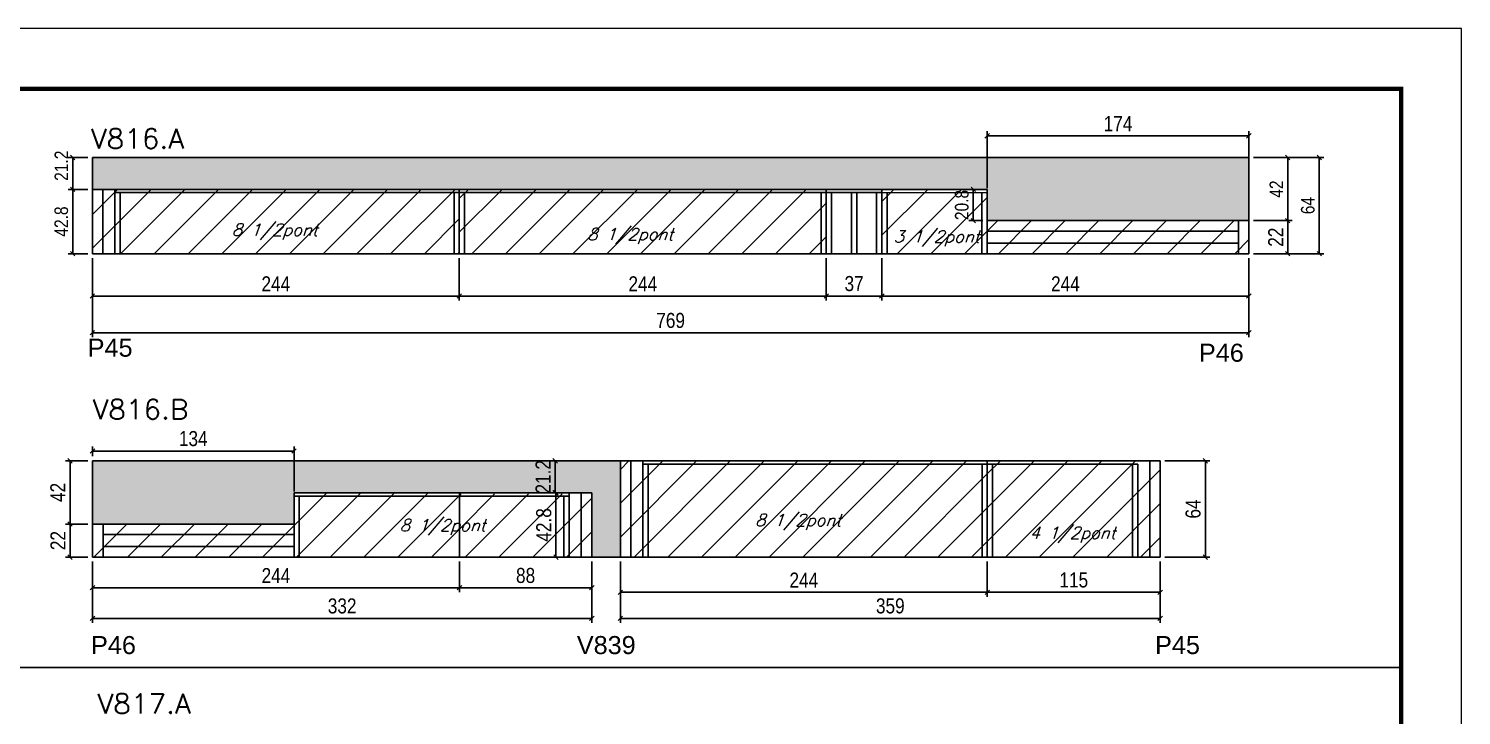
# Model space of a CAD drawing. Extents: x -20960 to -5926, y -2106 to 21915.
# Drawn here: x -8491 to -7538, y 15716 to 16173 of the extents above; entities that cross this region are included whole.
import ezdxf

# ---------------------------------------------------------------- set-up
doc = ezdxf.new("R2010")
doc.units = 0
doc.linetypes.add('DASHED', pattern=[0.75, 0.5, -0.25])
for name, color, linetype in [('5', 5, 'Continuous'), ('COTA', 241, 'Continuous'), ('Painéis', 200, 'Continuous'), ('Reaproveitamento', 251, 'Continuous'), ('SARR_2.2x7', 40, 'Continuous'), ('SARR_3.5x7', 81, 'Continuous'), ('texto', 7, 'Continuous')]:
    doc.layers.add(name, color=color, linetype=linetype)
for name, color, linetype, lineweight in [('Folhas', 255, 'Continuous', 9), ('SARRAFO DE PRESSAO', 251, 'DASHED', 9), ('Texto Seção', 7, 'Continuous', 15)]:
    doc.layers.add(name, color=color, linetype=linetype, lineweight=lineweight)
doc.styles.add('COTA TECNICA', font='techl___.ttf', dxfattribs={"height": 10})
doc.styles.add('COTA TECNICA-50', font='techl___.ttf', dxfattribs={"height": 9})
doc.styles.add('REGUA-120', font='ROMANS.shx', dxfattribs={"height": 15})
doc.styles.add('Romans', font='romans.shx')
doc.styles.get("Standard").update_dxf_attribs({"font": 'arial.ttf'})
doc.dimstyles.new('COTA PAINEL-50', dxfattribs={"dimtxt": 9, "dimasz": 3, "dimexe": 3, "dimexo": 3, "dimgap": 3, "dimtad": 1, "dimdec": 1, "dimzin": 12, "dimdsep": 46, "dimtxsty": 'COTA TECNICA-50', "dimblk1": 'OBLIQUE', "dimblk2": 'OBLIQUE', "dimsah": 1, "dimcen": 0.9, "dimclrd": 4, "dimclre": 4, "dimclrt": 240, "dimadec": 1, "dimazin": 3, "dimtfac": 1, "dimtdec": 1, "dimtmove": 0, "dimatfit": 3, "dimfxl": 1, "dimtolj": 1, "dimtzin": 12, "dimarcsym": 0})
doc.dimstyles.new('PAINEL', dxfattribs={"dimtxt": 10, "dimasz": 3, "dimexe": 3, "dimexo": 3, "dimgap": 3, "dimtad": 1, "dimdec": 1, "dimzin": 12, "dimdsep": 46, "dimtxsty": 'COTA TECNICA', "dimblk1": 'OBLIQUE', "dimblk2": 'OBLIQUE', "dimsah": 1, "dimcen": 0.9, "dimclrd": 4, "dimclre": 4, "dimclrt": 240, "dimadec": 1, "dimazin": 3, "dimtfac": 1, "dimtdec": 1, "dimtmove": 0, "dimatfit": 3, "dimfxl": 1, "dimtolj": 1, "dimtzin": 12, "dimarcsym": 0})
pattern_1 = [(45, (-137608.737, -16644.784), (-11.2253202, 11.2253202), [])]
pattern_2 = [(45, (-147629.389, -15637.866), (-11.2253202, 11.2253202), [])]

# ---------------------------------------------------------------- blocks, each defined once
blk = doc.blocks.new('9999999999')
at = {"layer": 'Folhas'}
blk.add_lwpolyline([(98138.98, 34190.21), (99623.98, 34190.21), (99623.98, 35240.21), (98138.98, 35240.21)], close=True, dxfattribs=at)
at = {"layer": 'Folhas', "color": 30, "const_width": 3}
blk.add_lwpolyline([(98213.98, 34230.21), (99583.98, 34230.21), (99583.98, 35200.21), (98213.98, 35200.21)], close=True, dxfattribs=at)
blk = doc.blocks.new('_Oblique')
at = {"color": 0, "linetype": 'ByBlock', "lineweight": -2}
blk.add_line((-0.5, -0.5), (0.5, 0.5), dxfattribs=at)
blk = doc.blocks.new('*D877')
at = {"layer": 'COTA', "color": 4, "linetype": 'ByBlock', "lineweight": -2, "transparency": 16777216}
for p, q in [((-8451.7, 15843.22), (-8466.65, 15843.22)), ((-8463.65, 15843.22), (-8463.65, 15821.22)), ((-8451.7, 15821.22), (-8466.65, 15821.22))]:
    blk.add_line(p, q, dxfattribs=at)
at = {"layer": 'Defpoints', "color": 0, "linetype": 'ByBlock', "transparency": 16777216}
for p in [(-8448.7, 15843.22), (-8463.65, 15821.22), (-8448.7, 15821.22)]:
    blk.add_point(p, dxfattribs=at)
at = {"layer": 'COTA', "color": 4, "linetype": 'ByBlock', "lineweight": -2, "transparency": 16777216, "xscale": 3, "yscale": 3, "zscale": 3}
for p, rotation in [((-8463.65, 15843.22), 90), ((-8463.65, 15821.22), 270)]:
    blk.add_blockref('_Oblique', p, dxfattribs=dict(at, rotation=rotation))
at = {"layer": 'COTA', "color": 240, "linetype": 'ByBlock', "transparency": 16777216, "insert": (-8471.65, 15832.22), "char_height": 10, "attachment_point": 5, "rotation": 90, "style": 'COTA TECNICA'}
blk.add_mtext('\\A1;22', dxfattribs=at)
blk = doc.blocks.new('*D878')
at = {"layer": 'COTA', "color": 4, "linetype": 'ByBlock', "lineweight": -2, "transparency": 16777216}
for p, q in [((-8119.71, 15864.02), (-8143.52, 15864.02)), ((-8140.52, 15864.02), (-8140.52, 15821.22)), ((-8119.71, 15821.22), (-8143.52, 15821.22))]:
    blk.add_line(p, q, dxfattribs=at)
at = {"layer": 'Defpoints', "color": 0, "linetype": 'ByBlock', "transparency": 16777216}
for p in [(-8116.71, 15864.02), (-8140.52, 15821.22), (-8116.71, 15821.22)]:
    blk.add_point(p, dxfattribs=at)
at = {"layer": 'COTA', "color": 4, "linetype": 'ByBlock', "lineweight": -2, "transparency": 16777216, "xscale": 3, "yscale": 3, "zscale": 3}
for p, rotation in [((-8140.52, 15864.02), 90), ((-8140.52, 15821.22), 270)]:
    blk.add_blockref('_Oblique', p, dxfattribs=dict(at, rotation=rotation))
at = {"layer": 'COTA', "color": 240, "linetype": 'ByBlock', "transparency": 16777216, "insert": (-8148.61, 15842.62), "char_height": 10, "attachment_point": 5, "rotation": 90, "style": 'COTA TECNICA'}
blk.add_mtext('\\A1;42.8', dxfattribs=at)
blk = doc.blocks.new('*D879')
at = {"layer": 'COTA', "color": 4, "linetype": 'ByBlock', "lineweight": -2, "transparency": 16777216}
for p, q in [((-8097.7, 15818.22), (-8097.7, 15794.86)), ((-7853.7, 15818.22), (-7853.7, 15794.86)), ((-8097.7, 15797.86), (-7853.7, 15797.86))]:
    blk.add_line(p, q, dxfattribs=at)
at = {"layer": 'Defpoints', "color": 0, "linetype": 'ByBlock', "transparency": 16777216}
for p in [(-8097.7, 15821.22), (-7853.7, 15821.22), (-7853.7, 15797.86)]:
    blk.add_point(p, dxfattribs=at)
at = {"layer": 'COTA', "color": 4, "linetype": 'ByBlock', "lineweight": -2, "transparency": 16777216, "xscale": 3, "yscale": 3, "zscale": 3, "rotation": 180}
blk.add_blockref('_Oblique', (-8097.7, 15797.86), dxfattribs=at)
at = {"layer": 'COTA', "color": 4, "linetype": 'ByBlock', "lineweight": -2, "transparency": 16777216, "xscale": 3, "yscale": 3, "zscale": 3}
blk.add_blockref('_Oblique', (-7853.7, 15797.86), dxfattribs=at)
at = {"layer": 'COTA', "color": 240, "linetype": 'ByBlock', "transparency": 16777216, "insert": (-7975.7, 15805.93), "char_height": 10, "attachment_point": 5, "style": 'COTA TECNICA'}
blk.add_mtext('\\A1;244', dxfattribs=at)
blk = doc.blocks.new('*D880')
at = {"layer": 'COTA', "color": 4, "linetype": 'ByBlock', "lineweight": -2, "transparency": 16777216}
for p, q in [((-7853.7, 15818.22), (-7853.7, 15794.86)), ((-7738.71, 15818.22), (-7738.71, 15794.86)), ((-7853.7, 15797.86), (-7738.71, 15797.86))]:
    blk.add_line(p, q, dxfattribs=at)
at = {"layer": 'Defpoints', "color": 0, "linetype": 'ByBlock', "transparency": 16777216}
for p in [(-7853.7, 15821.22), (-7738.71, 15821.22), (-7738.71, 15797.86)]:
    blk.add_point(p, dxfattribs=at)
at = {"layer": 'COTA', "color": 4, "linetype": 'ByBlock', "lineweight": -2, "transparency": 16777216, "xscale": 3, "yscale": 3, "zscale": 3, "rotation": 180}
blk.add_blockref('_Oblique', (-7853.7, 15797.86), dxfattribs=at)
at = {"layer": 'COTA', "color": 4, "linetype": 'ByBlock', "lineweight": -2, "transparency": 16777216, "xscale": 3, "yscale": 3, "zscale": 3}
blk.add_blockref('_Oblique', (-7738.71, 15797.86), dxfattribs=at)
at = {"layer": 'COTA', "color": 240, "linetype": 'ByBlock', "transparency": 16777216, "insert": (-7796.21, 15805.97), "char_height": 10, "attachment_point": 5, "style": 'COTA TECNICA'}
blk.add_mtext('\\A1;115', dxfattribs=at)
blk = doc.blocks.new('*D881')
at = {"layer": 'COTA', "color": 4, "linetype": 'ByBlock', "lineweight": -2, "transparency": 16777216}
for p, q in [((-8448.7, 15818.22), (-8448.7, 15777.49)), ((-8116.7, 15818.22), (-8116.7, 15777.49)), ((-8116.7, 15780.49), (-8448.7, 15780.49))]:
    blk.add_line(p, q, dxfattribs=at)
at = {"layer": 'Defpoints', "color": 0, "linetype": 'ByBlock', "transparency": 16777216}
for p in [(-8448.7, 15821.22), (-8116.7, 15821.22), (-8448.7, 15780.49)]:
    blk.add_point(p, dxfattribs=at)
at = {"layer": 'COTA', "color": 4, "linetype": 'ByBlock', "lineweight": -2, "transparency": 16777216, "xscale": 3, "yscale": 3, "zscale": 3, "rotation": 180}
blk.add_blockref('_Oblique', (-8448.7, 15780.49), dxfattribs=at)
at = {"layer": 'COTA', "color": 4, "linetype": 'ByBlock', "lineweight": -2, "transparency": 16777216, "xscale": 3, "yscale": 3, "zscale": 3}
blk.add_blockref('_Oblique', (-8116.7, 15780.49), dxfattribs=at)
at = {"layer": 'COTA', "color": 240, "linetype": 'ByBlock', "transparency": 16777216, "insert": (-8282.7, 15788.71), "char_height": 10, "attachment_point": 5, "style": 'COTA TECNICA'}
blk.add_mtext('\\A1;332', dxfattribs=at)
blk = doc.blocks.new('*D882')
at = {"layer": 'COTA', "color": 4, "linetype": 'ByBlock', "lineweight": -2, "transparency": 16777216}
for p, q in [((-8448.7, 15818.22), (-8448.7, 15797.87)), ((-8204.7, 15818.22), (-8204.7, 15797.87)), ((-8448.7, 15800.87), (-8204.7, 15800.87))]:
    blk.add_line(p, q, dxfattribs=at)
at = {"layer": 'Defpoints', "color": 0, "linetype": 'ByBlock', "transparency": 16777216}
for p in [(-8448.7, 15821.22), (-8204.7, 15821.22), (-8204.7, 15800.87)]:
    blk.add_point(p, dxfattribs=at)
at = {"layer": 'COTA', "color": 4, "linetype": 'ByBlock', "lineweight": -2, "transparency": 16777216, "xscale": 3, "yscale": 3, "zscale": 3, "rotation": 180}
blk.add_blockref('_Oblique', (-8448.7, 15800.87), dxfattribs=at)
at = {"layer": 'COTA', "color": 4, "linetype": 'ByBlock', "lineweight": -2, "transparency": 16777216, "xscale": 3, "yscale": 3, "zscale": 3}
blk.add_blockref('_Oblique', (-8204.7, 15800.87), dxfattribs=at)
at = {"layer": 'COTA', "color": 240, "linetype": 'ByBlock', "transparency": 16777216, "insert": (-8326.7, 15808.94), "char_height": 10, "attachment_point": 5, "style": 'COTA TECNICA'}
blk.add_mtext('\\A1;244', dxfattribs=at)
blk = doc.blocks.new('*D883')
at = {"layer": 'COTA', "color": 4, "linetype": 'ByBlock', "lineweight": -2, "transparency": 16777216}
for p, q in [((-8204.7, 15818.22), (-8204.7, 15797.87)), ((-8116.71, 15818.22), (-8116.71, 15797.87)), ((-8204.7, 15800.87), (-8116.71, 15800.87))]:
    blk.add_line(p, q, dxfattribs=at)
at = {"layer": 'Defpoints', "color": 0, "linetype": 'ByBlock', "transparency": 16777216}
for p in [(-8204.7, 15821.22), (-8116.71, 15821.22), (-8116.71, 15800.87)]:
    blk.add_point(p, dxfattribs=at)
at = {"layer": 'COTA', "color": 4, "linetype": 'ByBlock', "lineweight": -2, "transparency": 16777216, "xscale": 3, "yscale": 3, "zscale": 3, "rotation": 180}
blk.add_blockref('_Oblique', (-8204.7, 15800.87), dxfattribs=at)
at = {"layer": 'COTA', "color": 4, "linetype": 'ByBlock', "lineweight": -2, "transparency": 16777216, "xscale": 3, "yscale": 3, "zscale": 3}
blk.add_blockref('_Oblique', (-8116.71, 15800.87), dxfattribs=at)
at = {"layer": 'COTA', "color": 240, "linetype": 'ByBlock', "transparency": 16777216, "insert": (-8160.71, 15808.97), "char_height": 10, "attachment_point": 5, "style": 'COTA TECNICA'}
blk.add_mtext('\\A1;88', dxfattribs=at)
blk = doc.blocks.new('*D884')
at = {"layer": 'COTA', "color": 4, "linetype": 'ByBlock', "lineweight": -2, "transparency": 16777216}
for p, q in [((-7735.71, 15885.22), (-7705.73, 15885.22)), ((-7708.73, 15821.22), (-7708.73, 15885.22)), ((-7735.71, 15821.22), (-7705.73, 15821.22))]:
    blk.add_line(p, q, dxfattribs=at)
at = {"layer": 'Defpoints', "color": 0, "linetype": 'ByBlock', "transparency": 16777216}
for p in [(-7738.71, 15885.22), (-7708.73, 15885.22), (-7738.71, 15821.22)]:
    blk.add_point(p, dxfattribs=at)
at = {"layer": 'COTA', "color": 4, "linetype": 'ByBlock', "lineweight": -2, "transparency": 16777216, "xscale": 3, "yscale": 3, "zscale": 3}
for p, rotation in [((-7708.73, 15885.22), 90), ((-7708.73, 15821.22), 270)]:
    blk.add_blockref('_Oblique', p, dxfattribs=dict(at, rotation=rotation))
at = {"layer": 'COTA', "color": 240, "linetype": 'ByBlock', "transparency": 16777216, "insert": (-7716.84, 15853.22), "char_height": 10, "attachment_point": 5, "rotation": 90, "style": 'COTA TECNICA'}
blk.add_mtext('\\A1;64', dxfattribs=at)
blk = doc.blocks.new('*D885')
at = {"layer": 'COTA', "color": 4, "linetype": 'ByBlock', "lineweight": -2, "transparency": 16777216}
for p, q in [((-8448.7, 15888.22), (-8448.7, 15894.74)), ((-8448.7, 15891.74), (-8314.7, 15891.74)), ((-8314.7, 15864.82), (-8314.7, 15894.74))]:
    blk.add_line(p, q, dxfattribs=at)
at = {"layer": 'Defpoints', "color": 0, "linetype": 'ByBlock', "transparency": 16777216}
for p in [(-8314.7, 15891.74), (-8448.7, 15885.22), (-8314.7, 15861.82)]:
    blk.add_point(p, dxfattribs=at)
at = {"layer": 'COTA', "color": 4, "linetype": 'ByBlock', "lineweight": -2, "transparency": 16777216, "xscale": 3, "yscale": 3, "zscale": 3, "rotation": 180}
blk.add_blockref('_Oblique', (-8448.7, 15891.74), dxfattribs=at)
at = {"layer": 'COTA', "color": 4, "linetype": 'ByBlock', "lineweight": -2, "transparency": 16777216, "xscale": 3, "yscale": 3, "zscale": 3}
blk.add_blockref('_Oblique', (-8314.7, 15891.74), dxfattribs=at)
at = {"layer": 'COTA', "color": 240, "linetype": 'ByBlock', "transparency": 16777216, "insert": (-8381.7, 15899.96), "char_height": 10, "attachment_point": 5, "style": 'COTA TECNICA'}
blk.add_mtext('\\A1;134', dxfattribs=at)
blk = doc.blocks.new('*D886')
at = {"layer": 'COTA', "color": 4, "linetype": 'ByBlock', "lineweight": -2, "transparency": 16777216}
for p, q in [((-8451.7, 15885.22), (-8466.65, 15885.22)), ((-8463.65, 15843.22), (-8463.65, 15885.22)), ((-8451.7, 15843.22), (-8466.65, 15843.22))]:
    blk.add_line(p, q, dxfattribs=at)
at = {"layer": 'Defpoints', "color": 0, "linetype": 'ByBlock', "transparency": 16777216}
for p in [(-8463.65, 15885.22), (-8448.7, 15885.22), (-8448.7, 15843.22)]:
    blk.add_point(p, dxfattribs=at)
at = {"layer": 'COTA', "color": 4, "linetype": 'ByBlock', "lineweight": -2, "transparency": 16777216, "xscale": 3, "yscale": 3, "zscale": 3}
for p, rotation in [((-8463.65, 15885.22), 90), ((-8463.65, 15843.22), 270)]:
    blk.add_blockref('_Oblique', p, dxfattribs=dict(at, rotation=rotation))
at = {"layer": 'COTA', "color": 240, "linetype": 'ByBlock', "transparency": 16777216, "insert": (-8471.73, 15864.22), "char_height": 10, "attachment_point": 5, "rotation": 90, "style": 'COTA TECNICA'}
blk.add_mtext('\\A1;42', dxfattribs=at)
blk = doc.blocks.new('*D887')
at = {"layer": 'COTA', "color": 4, "linetype": 'ByBlock', "lineweight": -2, "transparency": 16777216}
for p, q in [((-8119.71, 15885.22), (-8144.05, 15885.22)), ((-8141.05, 15864.02), (-8141.05, 15885.22)), ((-8119.71, 15864.02), (-8144.05, 15864.02))]:
    blk.add_line(p, q, dxfattribs=at)
at = {"layer": 'Defpoints', "color": 0, "linetype": 'ByBlock', "transparency": 16777216}
for p in [(-8141.05, 15885.22), (-8116.71, 15885.22), (-8116.71, 15864.02)]:
    blk.add_point(p, dxfattribs=at)
at = {"layer": 'COTA', "color": 4, "linetype": 'ByBlock', "lineweight": -2, "transparency": 16777216, "xscale": 3, "yscale": 3, "zscale": 3}
for p, rotation in [((-8141.05, 15885.22), 90), ((-8141.05, 15864.02), 270)]:
    blk.add_blockref('_Oblique', p, dxfattribs=dict(at, rotation=rotation))
at = {"layer": 'COTA', "color": 240, "linetype": 'ByBlock', "transparency": 16777216, "insert": (-8149.11, 15874.62), "char_height": 10, "attachment_point": 5, "rotation": 90, "style": 'COTA TECNICA'}
blk.add_mtext('\\A1;21.2', dxfattribs=at)
blk = doc.blocks.new('*D888')
at = {"layer": 'COTA', "color": 4, "linetype": 'ByBlock', "lineweight": -2, "transparency": 16777216}
for p, q in [((-7676.78, 16044.9), (-7650.94, 16044.9)), ((-7653.94, 16022.9), (-7653.94, 16044.9)), ((-7676.78, 16022.9), (-7650.94, 16022.9))]:
    blk.add_line(p, q, dxfattribs=at)
at = {"layer": 'Defpoints', "color": 0, "linetype": 'ByBlock', "transparency": 16777216}
for p in [(-7679.78, 16044.9), (-7653.94, 16044.9), (-7679.78, 16022.9)]:
    blk.add_point(p, dxfattribs=at)
at = {"layer": 'COTA', "color": 4, "linetype": 'ByBlock', "lineweight": -2, "transparency": 16777216, "xscale": 3, "yscale": 3, "zscale": 3}
for p, rotation in [((-7653.94, 16044.9), 90), ((-7653.94, 16022.9), 270)]:
    blk.add_blockref('_Oblique', p, dxfattribs=dict(at, rotation=rotation))
at = {"layer": 'COTA', "color": 240, "linetype": 'ByBlock', "transparency": 16777216, "insert": (-7661.94, 16033.9), "char_height": 10, "attachment_point": 5, "rotation": 90, "style": 'COTA TECNICA'}
blk.add_mtext('\\A1;22', dxfattribs=at)
blk = doc.blocks.new('*D889')
at = {"layer": 'COTA', "color": 4, "linetype": 'ByBlock', "lineweight": -2, "transparency": 16777216}
for p, q in [((-8448.78, 16019.9), (-8448.78, 15991.79)), ((-8204.78, 16019.9), (-8204.78, 15991.79)), ((-8204.78, 15994.79), (-8448.78, 15994.79))]:
    blk.add_line(p, q, dxfattribs=at)
at = {"layer": 'Defpoints', "color": 0, "linetype": 'ByBlock', "transparency": 16777216}
for p in [(-8448.78, 16022.9), (-8204.78, 16022.9), (-8448.78, 15994.79)]:
    blk.add_point(p, dxfattribs=at)
at = {"layer": 'COTA', "color": 4, "linetype": 'ByBlock', "lineweight": -2, "transparency": 16777216, "xscale": 3, "yscale": 3, "zscale": 3, "rotation": 180}
blk.add_blockref('_Oblique', (-8448.78, 15994.79), dxfattribs=at)
at = {"layer": 'COTA', "color": 4, "linetype": 'ByBlock', "lineweight": -2, "transparency": 16777216, "xscale": 3, "yscale": 3, "zscale": 3}
blk.add_blockref('_Oblique', (-8204.78, 15994.79), dxfattribs=at)
at = {"layer": 'COTA', "color": 240, "linetype": 'ByBlock', "transparency": 16777216, "insert": (-8326.78, 16002.87), "char_height": 10, "attachment_point": 5, "style": 'COTA TECNICA'}
blk.add_mtext('\\A1;244', dxfattribs=at)
blk = doc.blocks.new('*D890')
at = {"layer": 'COTA', "color": 4, "linetype": 'ByBlock', "lineweight": -2, "transparency": 16777216}
for p, q in [((-8204.78, 16019.9), (-8204.78, 15991.79)), ((-7960.78, 16019.9), (-7960.78, 15991.79)), ((-8204.78, 15994.79), (-7960.78, 15994.79))]:
    blk.add_line(p, q, dxfattribs=at)
at = {"layer": 'Defpoints', "color": 0, "linetype": 'ByBlock', "transparency": 16777216}
for p in [(-8204.78, 16022.9), (-7960.78, 16022.9), (-7960.78, 15994.79)]:
    blk.add_point(p, dxfattribs=at)
at = {"layer": 'COTA', "color": 4, "linetype": 'ByBlock', "lineweight": -2, "transparency": 16777216, "xscale": 3, "yscale": 3, "zscale": 3, "rotation": 180}
blk.add_blockref('_Oblique', (-8204.78, 15994.79), dxfattribs=at)
at = {"layer": 'COTA', "color": 4, "linetype": 'ByBlock', "lineweight": -2, "transparency": 16777216, "xscale": 3, "yscale": 3, "zscale": 3}
blk.add_blockref('_Oblique', (-7960.78, 15994.79), dxfattribs=at)
at = {"layer": 'COTA', "color": 240, "linetype": 'ByBlock', "transparency": 16777216, "insert": (-8082.78, 16002.87), "char_height": 10, "attachment_point": 5, "style": 'COTA TECNICA'}
blk.add_mtext('\\A1;244', dxfattribs=at)
blk = doc.blocks.new('*D891')
at = {"layer": 'COTA', "color": 4, "linetype": 'ByBlock', "lineweight": -2, "transparency": 16777216}
for p, q in [((-7960.78, 16019.9), (-7960.78, 15991.79)), ((-7923.78, 16019.9), (-7923.78, 15991.79)), ((-7960.78, 15994.79), (-7923.78, 15994.79))]:
    blk.add_line(p, q, dxfattribs=at)
at = {"layer": 'Defpoints', "color": 0, "linetype": 'ByBlock', "transparency": 16777216}
for p in [(-7960.78, 16022.9), (-7923.78, 16022.9), (-7923.78, 15994.79)]:
    blk.add_point(p, dxfattribs=at)
at = {"layer": 'COTA', "color": 4, "linetype": 'ByBlock', "lineweight": -2, "transparency": 16777216, "xscale": 3, "yscale": 3, "zscale": 3, "rotation": 180}
blk.add_blockref('_Oblique', (-7960.78, 15994.79), dxfattribs=at)
at = {"layer": 'COTA', "color": 4, "linetype": 'ByBlock', "lineweight": -2, "transparency": 16777216, "xscale": 3, "yscale": 3, "zscale": 3}
blk.add_blockref('_Oblique', (-7923.78, 15994.79), dxfattribs=at)
at = {"layer": 'COTA', "color": 240, "linetype": 'ByBlock', "transparency": 16777216, "insert": (-7942.28, 16003.01), "char_height": 10, "attachment_point": 5, "style": 'COTA TECNICA'}
blk.add_mtext('\\A1;37', dxfattribs=at)
blk = doc.blocks.new('*D892')
at = {"layer": 'COTA', "color": 4, "linetype": 'ByBlock', "lineweight": -2, "transparency": 16777216}
for p, q in [((-8448.78, 16019.9), (-8448.78, 15967.39)), ((-7679.78, 16019.9), (-7679.78, 15967.39)), ((-8448.78, 15970.39), (-7679.78, 15970.39))]:
    blk.add_line(p, q, dxfattribs=at)
at = {"layer": 'Defpoints', "color": 0, "linetype": 'ByBlock', "transparency": 16777216}
for p in [(-8448.78, 16022.9), (-7679.78, 16022.9), (-7679.78, 15970.39)]:
    blk.add_point(p, dxfattribs=at)
at = {"layer": 'COTA', "color": 4, "linetype": 'ByBlock', "lineweight": -2, "transparency": 16777216, "xscale": 3, "yscale": 3, "zscale": 3, "rotation": 180}
blk.add_blockref('_Oblique', (-8448.78, 15970.39), dxfattribs=at)
at = {"layer": 'COTA', "color": 4, "linetype": 'ByBlock', "lineweight": -2, "transparency": 16777216, "xscale": 3, "yscale": 3, "zscale": 3}
blk.add_blockref('_Oblique', (-7679.78, 15970.39), dxfattribs=at)
at = {"layer": 'COTA', "color": 240, "linetype": 'ByBlock', "transparency": 16777216, "insert": (-8064.28, 15978.52), "char_height": 10, "attachment_point": 5, "style": 'COTA TECNICA'}
blk.add_mtext('\\A1;769', dxfattribs=at)
blk = doc.blocks.new('*D893')
at = {"layer": 'COTA', "color": 4, "linetype": 'ByBlock', "lineweight": -2, "transparency": 16777216}
for p, q in [((-8097.7, 15818.22), (-8097.7, 15777.49)), ((-7738.71, 15818.22), (-7738.71, 15777.49)), ((-8097.7, 15780.49), (-7738.71, 15780.49))]:
    blk.add_line(p, q, dxfattribs=at)
at = {"layer": 'Defpoints', "color": 0, "linetype": 'ByBlock', "transparency": 16777216}
for p in [(-8097.7, 15821.22), (-7738.71, 15821.22), (-7738.71, 15780.49)]:
    blk.add_point(p, dxfattribs=at)
at = {"layer": 'COTA', "color": 4, "linetype": 'ByBlock', "lineweight": -2, "transparency": 16777216, "xscale": 3, "yscale": 3, "zscale": 3, "rotation": 180}
blk.add_blockref('_Oblique', (-8097.7, 15780.49), dxfattribs=at)
at = {"layer": 'COTA', "color": 4, "linetype": 'ByBlock', "lineweight": -2, "transparency": 16777216, "xscale": 3, "yscale": 3, "zscale": 3}
blk.add_blockref('_Oblique', (-7738.71, 15780.49), dxfattribs=at)
at = {"layer": 'COTA', "color": 240, "linetype": 'ByBlock', "transparency": 16777216, "insert": (-7918.21, 15788.74), "char_height": 10, "attachment_point": 5, "style": 'COTA TECNICA'}
blk.add_mtext('\\A1;359', dxfattribs=at)
blk = doc.blocks.new('*D894')
at = {"layer": 'COTA', "color": 4, "linetype": 'ByBlock', "lineweight": -2, "transparency": 16777216}
for p, q in [((-7856.78, 16065.7), (-7866.03, 16065.7)), ((-7863.03, 16044.9), (-7863.03, 16065.7)), ((-7856.78, 16044.9), (-7866.03, 16044.9))]:
    blk.add_line(p, q, dxfattribs=at)
at = {"layer": 'Defpoints', "color": 0, "linetype": 'ByBlock', "transparency": 16777216}
for p in [(-7863.03, 16065.7), (-7853.78, 16065.7), (-7853.78, 16044.9)]:
    blk.add_point(p, dxfattribs=at)
at = {"layer": 'COTA', "color": 4, "linetype": 'ByBlock', "lineweight": -2, "transparency": 16777216, "xscale": 3, "yscale": 3, "zscale": 3}
for p, rotation in [((-7863.03, 16065.7), 90), ((-7863.03, 16044.9), 270)]:
    blk.add_blockref('_Oblique', p, dxfattribs=dict(at, rotation=rotation))
at = {"layer": 'COTA', "color": 240, "linetype": 'ByBlock', "transparency": 16777216, "insert": (-7870.65, 16055.3), "char_height": 9, "attachment_point": 5, "rotation": 90, "style": 'COTA TECNICA-50'}
blk.add_mtext('\\A1;20.8', dxfattribs=at)
blk = doc.blocks.new('*D895')
at = {"layer": 'COTA', "color": 4, "linetype": 'ByBlock', "lineweight": -2, "transparency": 16777216}
for p, q in [((-7676.77, 16086.89), (-7650.94, 16086.89)), ((-7653.94, 16086.89), (-7653.94, 16044.9)), ((-7676.78, 16044.9), (-7650.94, 16044.9))]:
    blk.add_line(p, q, dxfattribs=at)
at = {"layer": 'Defpoints', "color": 0, "linetype": 'ByBlock', "transparency": 16777216}
for p in [(-7679.77, 16086.89), (-7679.78, 16044.9), (-7653.94, 16044.9)]:
    blk.add_point(p, dxfattribs=at)
at = {"layer": 'COTA', "color": 4, "linetype": 'ByBlock', "lineweight": -2, "transparency": 16777216, "xscale": 3, "yscale": 3, "zscale": 3}
for p, rotation in [((-7653.94, 16086.89), 90), ((-7653.94, 16044.9), 270)]:
    blk.add_blockref('_Oblique', p, dxfattribs=dict(at, rotation=rotation))
at = {"layer": 'COTA', "color": 240, "linetype": 'ByBlock', "transparency": 16777216, "insert": (-7661.51, 16065.89), "char_height": 9, "attachment_point": 5, "rotation": 90, "style": 'COTA TECNICA-50'}
blk.add_mtext('\\A1;42', dxfattribs=at)
blk = doc.blocks.new('*D845')
at = {"layer": 'COTA', "color": 4, "linetype": 'ByBlock', "lineweight": -2, "transparency": 16777216}
for p, q in [((-7676.77, 16086.89), (-7629.97, 16086.89)), ((-7632.97, 16086.89), (-7632.97, 16022.9)), ((-7676.77, 16022.9), (-7629.97, 16022.9))]:
    blk.add_line(p, q, dxfattribs=at)
at = {"layer": 'Defpoints', "color": 0, "linetype": 'ByBlock', "transparency": 16777216}
for p in [(-7679.77, 16086.89), (-7679.77, 16022.9), (-7632.97, 16022.9)]:
    blk.add_point(p, dxfattribs=at)
at = {"layer": 'COTA', "color": 4, "linetype": 'ByBlock', "lineweight": -2, "transparency": 16777216, "xscale": 3, "yscale": 3, "zscale": 3}
for p, rotation in [((-7632.97, 16086.89), 90), ((-7632.97, 16022.9), 270)]:
    blk.add_blockref('_Oblique', p, dxfattribs=dict(at, rotation=rotation))
at = {"layer": 'COTA', "color": 240, "linetype": 'ByBlock', "transparency": 16777216, "insert": (-7640.56, 16054.89), "char_height": 9, "attachment_point": 5, "rotation": 90, "style": 'COTA TECNICA-50'}
blk.add_mtext('\\A1;64', dxfattribs=at)
blk = doc.blocks.new('*D896')
at = {"layer": 'COTA', "color": 4, "linetype": 'ByBlock', "lineweight": -2, "transparency": 16777216}
for p, q in [((-8451.78, 16065.7), (-8464.84, 16065.7)), ((-8461.84, 16065.7), (-8461.84, 16022.9)), ((-8451.78, 16022.9), (-8464.84, 16022.9))]:
    blk.add_line(p, q, dxfattribs=at)
at = {"layer": 'Defpoints', "color": 0, "linetype": 'ByBlock', "transparency": 16777216}
for p in [(-8448.78, 16065.7), (-8461.84, 16022.9), (-8448.78, 16022.9)]:
    blk.add_point(p, dxfattribs=at)
at = {"layer": 'COTA', "color": 4, "linetype": 'ByBlock', "lineweight": -2, "transparency": 16777216, "xscale": 3, "yscale": 3, "zscale": 3}
for p, rotation in [((-8461.84, 16065.7), 90), ((-8461.84, 16022.9), 270)]:
    blk.add_blockref('_Oblique', p, dxfattribs=dict(at, rotation=rotation))
at = {"layer": 'COTA', "color": 240, "linetype": 'ByBlock', "transparency": 16777216, "insert": (-8469.42, 16044.3), "char_height": 9, "attachment_point": 5, "rotation": 90, "style": 'COTA TECNICA-50'}
blk.add_mtext('\\A1;42.8', dxfattribs=at)
blk = doc.blocks.new('*D897')
at = {"layer": 'COTA', "color": 4, "linetype": 'ByBlock', "lineweight": -2, "transparency": 16777216}
for p, q in [((-8451.78, 16086.91), (-8464.84, 16086.91)), ((-8461.84, 16065.7), (-8461.84, 16086.91)), ((-8451.78, 16065.7), (-8464.84, 16065.7))]:
    blk.add_line(p, q, dxfattribs=at)
at = {"layer": 'Defpoints', "color": 0, "linetype": 'ByBlock', "transparency": 16777216}
for p in [(-8461.84, 16086.91), (-8448.78, 16086.91), (-8448.78, 16065.7)]:
    blk.add_point(p, dxfattribs=at)
at = {"layer": 'COTA', "color": 4, "linetype": 'ByBlock', "lineweight": -2, "transparency": 16777216, "xscale": 3, "yscale": 3, "zscale": 3}
for p, rotation in [((-8461.84, 16086.91), 90), ((-8461.84, 16065.7), 270)]:
    blk.add_blockref('_Oblique', p, dxfattribs=dict(at, rotation=rotation))
at = {"layer": 'COTA', "color": 240, "linetype": 'ByBlock', "transparency": 16777216, "insert": (-8469.39, 16081.39), "char_height": 9, "attachment_point": 5, "rotation": 90, "style": 'COTA TECNICA-50'}
blk.add_mtext('\\A1;21.2', dxfattribs=at)
blk = doc.blocks.new('*D898')
at = {"layer": 'COTA', "color": 4, "lineweight": -2, "ltscale": 25, "transparency": 16777216}
for p, q in [((-7923.78, 16019.9), (-7923.78, 15991.79)), ((-7679.78, 16019.9), (-7679.78, 15991.79)), ((-7923.78, 15994.79), (-7679.78, 15994.79))]:
    blk.add_line(p, q, dxfattribs=at)
at = {"layer": 'Defpoints', "color": 0, "ltscale": 25, "transparency": 16777216}
for p in [(-7923.78, 16022.9), (-7679.78, 16022.9), (-7679.78, 15994.79)]:
    blk.add_point(p, dxfattribs=at)
at = {"layer": 'COTA', "color": 4, "lineweight": -2, "ltscale": 25, "transparency": 16777216, "xscale": 3, "yscale": 3, "zscale": 3, "rotation": 180}
blk.add_blockref('_Oblique', (-7923.78, 15994.79), dxfattribs=at)
at = {"layer": 'COTA', "color": 4, "lineweight": -2, "ltscale": 25, "transparency": 16777216, "xscale": 3, "yscale": 3, "zscale": 3}
blk.add_blockref('_Oblique', (-7679.78, 15994.79), dxfattribs=at)
at = {"layer": 'COTA', "color": 240, "ltscale": 25, "transparency": 16777216, "insert": (-7801.78, 16002.87), "char_height": 10, "attachment_point": 5, "style": 'COTA TECNICA'}
blk.add_mtext('\\A1;244', dxfattribs=at)
blk = doc.blocks.new('*D899')
at = {"layer": 'COTA', "color": 4, "lineweight": -2, "ltscale": 25, "transparency": 16777216}
for p, q in [((-7853.78, 16066.49), (-7853.78, 16104.28)), ((-7853.78, 16101.28), (-7679.77, 16101.28)), ((-7679.77, 16066.49), (-7679.77, 16104.28))]:
    blk.add_line(p, q, dxfattribs=at)
at = {"layer": 'Defpoints', "color": 0, "ltscale": 25, "transparency": 16777216}
for p in [(-7679.77, 16101.28), (-7853.78, 16063.49), (-7679.77, 16063.49)]:
    blk.add_point(p, dxfattribs=at)
at = {"layer": 'COTA', "color": 4, "lineweight": -2, "ltscale": 25, "transparency": 16777216, "xscale": 3, "yscale": 3, "zscale": 3, "rotation": 180}
blk.add_blockref('_Oblique', (-7853.78, 16101.28), dxfattribs=at)
at = {"layer": 'COTA', "color": 4, "lineweight": -2, "ltscale": 25, "transparency": 16777216, "xscale": 3, "yscale": 3, "zscale": 3}
blk.add_blockref('_Oblique', (-7679.77, 16101.28), dxfattribs=at)
at = {"layer": 'COTA', "color": 240, "ltscale": 25, "transparency": 16777216, "insert": (-7766.78, 16109.35), "char_height": 10, "attachment_point": 5, "style": 'COTA TECNICA'}
blk.add_mtext('\\A1;174', dxfattribs=at)

msp = doc.modelspace()

# ---------------------------------------------------------------- hatches: boundary and pattern name
at = {"layer": 'COTA', "linetype": 'ByBlock'}
h = msp.add_hatch(dxfattribs=at)
h.set_pattern_fill('AR-CONC', color=256, scale=0.03)
h.set_pattern_definition([(50, (-147629.389, -15637.8657), (5.46554007, -0.47817257), [0.5715, -6.2865]), (355, (-147629.389, -15637.8657), (-1.05730264, 5.73170536), [0.4572, -5.02921753]), (100.4514447, (-147628.9336, -15637.9055), (4.40823741, 5.25353256), [0.48570026, -5.34270734]), (46.1842, (-147629.389, -15636.342), (8.13237123, -1.26126984), [0.85725, -9.42975]), (96.6355576, (-147628.711, -15636.447), (7.122124, 7.42278374), [0.7285507, -8.01406824]), (351.184151, (-147629.389, -15636.342), (7.122124, 7.42278374), [0.685799, -7.54379196]), (21, (-147628.627, -15636.7227), (4.54843174, -3.06795595), [0.5715, -6.2865]), (326, (-147628.627, -15636.7227), (1.85406085, 5.52563898), [0.4572, -5.0292]), (71.451445, (-147628.248, -15636.9783), (6.40249258, 2.45768307), [0.48570026, -5.34269813]), (37.5, (-147629.389, -15637.8657), (0.092658098, 2.536651166), [0, -4.96824, 0, -5.1054, 0, -5.04825]), (7.5, (-147629.389, -15637.8657), (2.004589875, 3.005417245), [0, -2.91084, 0, -4.85394, 0, -1.92405]), (327.5, (-147631.0883, -15637.8657), (4.067717855, -0.17186232), [0, -1.905, 0, -5.9436, 0, -7.8867]), (317.5, (-147631.8503, -15637.8657), (4.44387544, 0.76279473), [0, -2.4765, 0, -3.94716, 0, -5.6007])])
h.paths.add_polyline_path([(-7679.77, 16086.89), (-8448.78, 16086.91), (-8448.78, 16065.7), (-7853.78, 16065.7), (-7853.78, 16063.49), (-7853.78, 16063.49), (-7853.78, 16044.9), (-7679.78, 16044.9)])
h.paths.add_polyline_path([(-7861.8, 16040.26), (-7861.8, 16070.8), (-7880.33, 16070.8), (-7880.33, 16040.26)], flags=9)
h = msp.add_hatch(dxfattribs=at)
h.set_pattern_fill('AR-CONC', color=256, scale=0.03)
h.set_pattern_definition([(50, (-137608.737, -16643.984), (5.46554007, -0.47817257), [0.5715, -6.2865]), (355, (-137608.737, -16643.984), (-1.05730264, 5.73170536), [0.4572, -5.02921753]), (100.4514447, (-137608.2817, -16644.024), (4.40823741, 5.25353256), [0.48570026, -5.34270734]), (46.1842, (-137608.737, -16642.46), (8.13237123, -1.26126984), [0.85725, -9.42975]), (96.6355576, (-137608.0595, -16642.565), (7.122124, 7.42278374), [0.7285507, -8.01406824]), (351.184151, (-137608.737, -16642.46), (7.122124, 7.42278374), [0.685799, -7.54379196]), (21, (-137607.975, -16642.841), (4.54843174, -3.06795595), [0.5715, -6.2865]), (326, (-137607.975, -16642.841), (1.85406085, 5.52563898), [0.4572, -5.0292]), (71.451445, (-137607.596, -16643.097), (6.40249258, 2.45768307), [0.48570026, -5.34269813]), (37.5, (-137608.7372, -16643.9841), (0.092658098, 2.536651166), [0, -4.96824, 0, -5.1054, 0, -5.04825]), (7.5, (-137608.7372, -16643.984), (2.004589875, 3.005417245), [0, -2.91084, 0, -4.85394, 0, -1.92405]), (327.5, (-137610.4364, -16643.9841), (4.067717855, -0.17186232), [0, -1.905, 0, -5.9436, 0, -7.8867]), (317.5, (-137611.1984, -16643.984), (4.44387544, 0.76279473), [0, -2.4765, 0, -3.94716, 0, -5.6007])])
h.paths.add_polyline_path([(-8448.7, 15885.22), (-8448.7, 15843.22), (-8314.7, 15843.22), (-8314.7, 15864.02), (-8116.71, 15864.02), (-8116.71, 15821.22), (-8097.7, 15821.22), (-8097.7, 15885.22)])
at = {"layer": 'Reaproveitamento', "linetype": 'ByBlock'}
h = msp.add_hatch(dxfattribs=at)
h.set_pattern_fill('ANSI31', color=256, scale=5)
h.set_pattern_definition(pattern_2)
h.paths.add_polyline_path([(-8204.78, 16022.9), (-8204.78, 16065.7), (-8448.78, 16065.7), (-8448.78, 16065.7), (-8448.78, 16022.9)])
h = msp.add_hatch(dxfattribs=at)
h.set_pattern_fill('ANSI31', color=256, scale=5)
h.set_pattern_definition([(45, (-149214.389, -15637.866), (-11.2253202, 11.2253202), [])])
h.paths.add_polyline_path([(-7960.78, 16065.7), (-8204.78, 16065.7), (-8204.78, 16022.9), (-7960.78, 16022.9)])
h.paths.add_polyline_path([(-8127.55, 16026.59), (-8059.93, 16026.59), (-8054.43, 16042.56), (-8122.05, 16042.56)], flags=24)
h = msp.add_hatch(dxfattribs=at)
h.set_pattern_fill('ANSI31', color=256, scale=5)
h.set_pattern_definition(pattern_2)
h.paths.add_polyline_path([(-7679.78, 16044.9), (-7853.78, 16044.9), (-7853.78, 16065.7), (-7923.78, 16065.7), (-7923.78, 16022.9), (-7679.78, 16022.9)])
h = msp.add_hatch(dxfattribs=at)
h.set_pattern_fill('ANSI31', color=256, scale=5)
h.set_pattern_definition(pattern_1)
h.paths.add_polyline_path([(-8097.7, 15885.22), (-8097.7, 15821.22), (-7853.7, 15821.22), (-7853.7, 15885.22)])
h.paths.add_polyline_path([(-8015.87, 15836.56), (-7948.25, 15836.56), (-7942.75, 15852.53), (-8010.37, 15852.53)], flags=24)
h = msp.add_hatch(dxfattribs=at)
h.set_pattern_fill('ANSI31', color=256, scale=5)
h.set_pattern_definition(pattern_1)
h.paths.add_polyline_path([(-7853.7, 15885.22), (-7853.7, 15821.22), (-7738.71, 15821.22), (-7738.71, 15885.22)])
h.paths.add_polyline_path([(-7833.61, 15828.1), (-7765.99, 15828.1), (-7760.49, 15844.07), (-7828.11, 15844.07)], flags=24)
h = msp.add_hatch(dxfattribs=at)
h.set_pattern_fill('ANSI31', color=256, scale=5)
h.set_pattern_definition(pattern_1)
h.paths.add_polyline_path([(-8314.7, 15864.02), (-8314.7, 15843.22), (-8448.7, 15843.22), (-8448.7, 15821.22), (-8204.7, 15821.22), (-8204.7, 15864.02)])
h.paths.add_polyline_path([(-8252.25, 15833.1), (-8184.63, 15833.1), (-8179.13, 15849.07), (-8246.75, 15849.07)], flags=9)
h = msp.add_hatch(dxfattribs=at)
h.set_pattern_fill('ANSI31', color=256, scale=5)
h.set_pattern_definition(pattern_1)
h.paths.add_polyline_path([(-8116.71, 15863.22), (-8204.7, 15863.22), (-8204.7, 15821.22), (-8116.71, 15821.22)])
h.paths.add_polyline_path([(-8138.74, 15831.84), (-8138.74, 15853.41), (-8159.32, 15853.41), (-8159.32, 15831.84)], flags=24)

# ---------------------------------------------------------------- linework, layer by layer
at = {"layer": 'COTA', "linetype": 'ByBlock'}
for p, q in [((-8448.78, 16086.91), (-7679.77, 16086.89)), ((-8448.78, 16065.7), (-8448.78, 16086.91)), ((-7679.77, 16086.89), (-7679.78, 16044.9)), ((-8448.7, 15843.22), (-8448.7, 15885.22)), ((-8448.7, 15885.22), (-8097.7, 15885.22)), ((-8116.7, 15821.22), (-8097.7, 15821.22)), ((-7578.5, 15747.91), (-8948.5, 15747.91))]:
    msp.add_line(p, q, dxfattribs=at)
at = {"layer": 'Painéis', "linetype": 'ByBlock'}
for p, q in [((-7853.78, 16065.7), (-8448.78, 16065.7)), ((-8448.78, 16065.7), (-8448.78, 16022.9)), ((-8204.78, 16065.7), (-8204.78, 16022.9)), ((-7960.78, 16022.9), (-7960.78, 16065.7)), ((-7923.78, 16022.9), (-7923.78, 16065.7)), ((-7853.78, 16044.9), (-7853.78, 16065.7)), ((-7679.78, 16044.9), (-7853.78, 16044.9)), ((-7679.78, 16022.9), (-7679.78, 16044.9)), ((-8448.78, 16022.9), (-7679.78, 16022.9)), ((-8097.7, 15885.22), (-7738.71, 15885.22)), ((-8097.7, 15885.22), (-8097.7, 15821.22)), ((-7853.7, 15885.21), (-7853.7, 15821.21)), ((-7738.71, 15885.22), (-7738.71, 15821.22)), ((-8314.7, 15864.02), (-8116.7, 15864.02)), ((-8314.7, 15843.22), (-8314.7, 15864.02)), ((-8204.7, 15864.02), (-8204.7, 15821.22)), ((-8116.71, 15864.02), (-8116.71, 15821.22)), ((-8448.7, 15843.22), (-8314.7, 15843.22)), ((-8448.7, 15843.22), (-8448.7, 15821.22)), ((-8448.7, 15821.22), (-8116.7, 15821.22)), ((-8097.7, 15821.22), (-7738.71, 15821.22))]:
    msp.add_line(p, q, dxfattribs=at)
at = {"layer": 'SARR_2.2x7', "linetype": 'Continuous', "ltscale": 50}
for p, q in [((-8441.78, 16065.7), (-8441.78, 16022.9)), ((-8433.78, 16063.5), (-8433.78, 16065.7)), ((-8433.78, 16063.5), (-8204.78, 16063.5)), ((-8204.78, 16063.5), (-7960.78, 16063.5)), ((-7960.78, 16063.5), (-7923.78, 16063.5)), ((-7923.78, 16063.5), (-7853.78, 16063.49)), ((-7686.78, 16044.9), (-7686.78, 16022.9)), ((-7686.78, 16037.9), (-7853.78, 16037.9)), ((-7686.78, 16029.9), (-7853.78, 16029.9)), ((-8090.7, 15885.22), (-8090.7, 15821.22)), ((-8082.7, 15883.02), (-8082.7, 15885.22)), ((-8082.7, 15883.02), (-7853.7, 15883.02)), ((-7853.7, 15883.02), (-7753.71, 15883.01)), ((-7745.71, 15885.22), (-7745.71, 15821.22)), ((-8314.7, 15861.82), (-8131.7, 15861.82)), ((-8131.7, 15861.82), (-8131.7, 15864.02)), ((-8123.7, 15864.02), (-8123.7, 15821.22)), ((-8441.7, 15843.22), (-8441.7, 15821.22)), ((-8441.7, 15836.22), (-8314.7, 15836.22)), ((-8441.7, 15828.22), (-8314.7, 15828.22))]:
    msp.add_line(p, q, dxfattribs=at)
at = {"layer": 'SARR_3.5x7'}
for p, q in [((-8433.78, 16063.5), (-8433.78, 16022.9)), ((-8430.28, 16063.5), (-8430.28, 16022.9)), ((-8208.28, 16063.5), (-8208.28, 16022.9)), ((-8201.28, 16063.5), (-8201.28, 16022.9)), ((-7964.28, 16063.5), (-7964.28, 16022.9)), ((-7957.28, 16063.5), (-7957.28, 16022.9)), ((-7944.03, 16065.7), (-7944.03, 16065.7)), ((-7944.03, 16022.9), (-7944.03, 16063.5)), ((-7940.53, 16022.9), (-7940.53, 16063.5)), ((-7927.28, 16063.5), (-7927.28, 16022.9)), ((-7920.28, 16063.5), (-7920.28, 16022.9)), ((-7857.28, 16063.49), (-7857.28, 16022.9)), ((-7853.78, 16063.49), (-7853.78, 16022.9)), ((-8082.7, 15883.02), (-8082.7, 15821.22)), ((-8079.2, 15883.02), (-8079.2, 15821.22)), ((-7857.2, 15883.02), (-7857.2, 15821.22)), ((-7850.2, 15883.02), (-7850.2, 15821.22)), ((-7757.21, 15883.01), (-7757.21, 15821.22)), ((-7753.71, 15883.01), (-7753.71, 15821.22)), ((-8311.2, 15861.82), (-8311.2, 15821.22)), ((-8135.2, 15861.82), (-8135.2, 15821.22)), ((-8131.7, 15861.82), (-8131.7, 15821.22)), ((-8314.7, 15843.22), (-8314.7, 15821.22))]:
    msp.add_line(p, q, dxfattribs=at)

# ---------------------------------------------------------------- block references
at = {"layer": 'SARRAFO DE PRESSAO', "color": 6, "linetype": 'ByBlock'}
msp.add_blockref('9999999999', (-107162.48, -19067.69), dxfattribs=at)

# ---------------------------------------------------------------- texts
at = {"layer": '5', "linetype": 'Continuous'}
for s, rotation, p in [('P45', 0.00004, (-8451.87, 15954.46)), ('P46', 359.99996, (-7712.98, 15951.09)), ('P46', 359.99996, (-8449.64, 15756.75)), ('V839', 359.99996, (-8126.64, 15756.75)), ('P45', 359.99996, (-7742.14, 15756.75))]:
    msp.add_text(s, height=12, rotation=rotation, dxfattribs=at).set_placement(p)
at = {"layer": 'texto', "color": 2, "char_height": 8, "attachment_point": 5, "style": 'Romans'}
for s, insert in [('{\\Q19;\\C256;8 1/2pont}', (-8327.5, 16037.55)), ('{\\Q19;\\C256;8 1/2pont}', (-8091.18, 16034.58)), ('{\\Q19;\\C256;3 1/2pont}', (-7887.42, 16033)), ('{\\Q19;\\C256;8 1/2pont}', (-8215.88, 15841.08)), ('{\\Q19;\\C256;8 1/2pont}', (-7979.5, 15844.55)), ('{\\Q19;\\C256;4 1/2pont}', (-7797.05, 15836.08))]:
    msp.add_mtext(s, dxfattribs=dict(at, insert=insert))
at = {"layer": 'Texto Seção', "style": 'REGUA-120', "width": 1.05}
for s, p in [('V816.A', (-8449.82, 16092.87)), ('V816.B', (-8448.7, 15912.91)), ('V817.A', (-8445.42, 15717.28))]:
    msp.add_text(s, height=13, dxfattribs=at).set_placement(p)

# ---------------------------------------------------------------- dimensions: what is measured, and where the dimension line sits
at = {"layer": 'COTA', "ltscale": 25}
for base, p1, p2, picture, middle in [((-7679.77, 16101.28), (-7853.78, 16063.49), (-7679.77, 16063.49), '*D899', (-7766.78, 16109.35)), ((-7679.78, 15994.79), (-7923.78, 16022.9), (-7679.78, 16022.9), '*D898', (-7801.78, 16002.87))]:
    dim = msp.add_linear_dim(base=base, p1=p1, p2=p2, dimstyle='PAINEL', dxfattribs=at)
    dim.commit()
    dim.dimension.update_dxf_attribs({"geometry": picture, "text_midpoint": middle})
at = {"layer": 'COTA', "linetype": 'ByBlock'}
for base, p1, p2, picture, middle in [((-8461.84, 16086.91), (-8448.78, 16065.7), (-8448.78, 16086.91), '*D897', (-8461.84, 16081.39)), ((-7863.03, 16065.7), (-7853.78, 16044.9), (-7853.78, 16065.7), '*D894', (-7863.03, 16055.3))]:
    dim = msp.add_linear_dim(base=base, p1=p1, p2=p2, angle=90, dimstyle='COTA PAINEL-50', override={"dimarcsym": 1}, dxfattribs=at)
    dim.commit()
    dim.dimension.update_dxf_attribs({"geometry": picture, "text_midpoint": middle, "dimtype": 160})
for base, p1, p2, picture, middle in [((-7653.94, 16044.9), (-7679.77, 16086.89), (-7679.78, 16044.9), '*D895', (-7661.51, 16065.89)), ((-7632.97, 16022.9), (-7679.77, 16086.89), (-7679.77, 16022.9), '*D845', (-7640.56, 16054.89)), ((-8461.84, 16022.9), (-8448.78, 16065.7), (-8448.78, 16022.9), '*D896', (-8469.42, 16044.3))]:
    dim = msp.add_linear_dim(base=base, p1=p1, p2=p2, angle=90, dimstyle='COTA PAINEL-50', override={"dimarcsym": 1}, dxfattribs=at)
    dim.commit()
    dim.dimension.update_dxf_attribs({"geometry": picture, "text_midpoint": middle})
for base, p1, p2, picture, middle in [((-7653.94, 16044.9), (-7679.78, 16022.9), (-7679.78, 16044.9), '*D888', (-7661.94, 16033.9)), ((-8463.65, 15885.22), (-8448.7, 15843.22), (-8448.7, 15885.22), '*D886', (-8471.73, 15864.22)), ((-7708.73, 15885.22), (-7738.71, 15821.22), (-7738.71, 15885.22), '*D884', (-7716.84, 15853.22)), ((-8140.52, 15821.22), (-8116.71, 15864.02), (-8116.71, 15821.22), '*D878', (-8148.61, 15842.62)), ((-8463.65, 15821.22), (-8448.7, 15843.22), (-8448.7, 15821.22), '*D877', (-8471.65, 15832.22))]:
    dim = msp.add_linear_dim(base=base, p1=p1, p2=p2, angle=90, dimstyle='PAINEL', dxfattribs=at)
    dim.commit()
    dim.dimension.update_dxf_attribs({"geometry": picture, "text_midpoint": middle})
for base, p1, p2, picture, middle in [((-8448.78, 15994.79), (-8204.78, 16022.9), (-8448.78, 16022.9), '*D889', (-8326.78, 16002.87)), ((-7679.78, 15970.39), (-8448.78, 16022.9), (-7679.78, 16022.9), '*D892', (-8064.28, 15978.52)), ((-7960.78, 15994.79), (-8204.78, 16022.9), (-7960.78, 16022.9), '*D890', (-8082.78, 16002.87)), ((-8314.7, 15891.74), (-8448.7, 15885.22), (-8314.7, 15861.82), '*D885', (-8381.7, 15899.96)), ((-8448.7, 15780.49), (-8116.7, 15821.22), (-8448.7, 15821.22), '*D881', (-8282.7, 15788.71)), ((-8204.7, 15800.87), (-8448.7, 15821.22), (-8204.7, 15821.22), '*D882', (-8326.7, 15808.94)), ((-7853.7, 15797.86), (-8097.7, 15821.22), (-7853.7, 15821.22), '*D879', (-7975.7, 15805.93)), ((-7738.71, 15780.49), (-8097.7, 15821.22), (-7738.71, 15821.22), '*D893', (-7918.21, 15788.74))]:
    dim = msp.add_linear_dim(base=base, p1=p1, p2=p2, dimstyle='PAINEL', dxfattribs=at)
    dim.commit()
    dim.dimension.update_dxf_attribs({"geometry": picture, "text_midpoint": middle})
dim = msp.add_linear_dim(base=(-7923.78, 15994.79), p1=(-7960.78, 16022.9), p2=(-7923.78, 16022.9), dimstyle='PAINEL', dxfattribs=at)
dim.commit()
dim.dimension.update_dxf_attribs({"geometry": '*D891', "text_midpoint": (-7942.28, 15994.79), "dimtype": 160})
dim = msp.add_linear_dim(base=(-8141.05, 15885.22), p1=(-8116.71, 15864.02), p2=(-8116.71, 15885.22), angle=90, dimstyle='PAINEL', dxfattribs=at)
dim.commit()
dim.dimension.update_dxf_attribs({"geometry": '*D887', "text_midpoint": (-8141.05, 15874.62), "dimtype": 160})
for base, p1, p2, picture, middle in [((-8116.71, 15800.87), (-8204.7, 15821.22), (-8116.71, 15821.22), '*D883', (-8160.71, 15808.97)), ((-7738.71, 15797.86), (-7853.7, 15821.22), (-7738.71, 15821.22), '*D880', (-7796.21, 15805.97))]:
    dim = msp.add_linear_dim(base=base, p1=p1, p2=p2, dimstyle='PAINEL', override={"dimtmove": 1}, dxfattribs=at)
    dim.commit()
    dim.dimension.update_dxf_attribs({"geometry": picture, "text_midpoint": middle})

doc.saveas('drawing.dxf')
